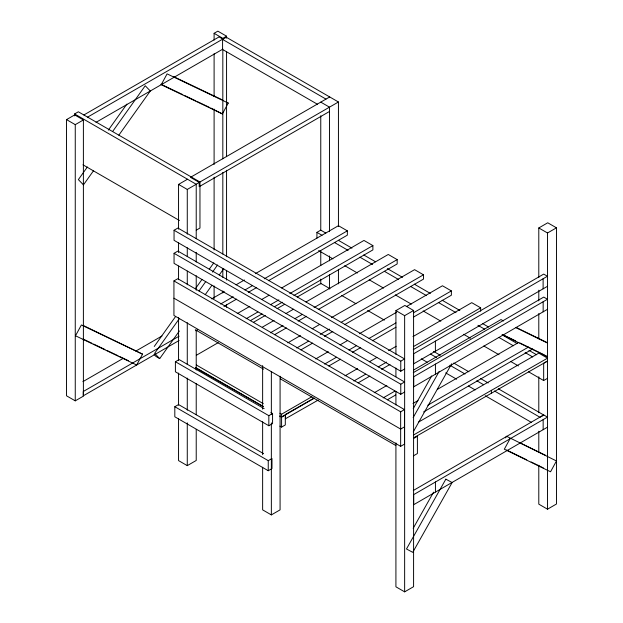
<?xml version="1.0" encoding="UTF-8"?>
<svg xmlns="http://www.w3.org/2000/svg" width="623" height="623" viewBox="0 0 623 623"><rect width="100%" height="100%" fill="white"/><g stroke="black" fill="none" stroke-linecap="round" stroke-linejoin="round"><path stroke-width="0.93" d="M228.252 103.083L167.096 73.872L161.209 84.705L222.372 113.916L228.252 103.083L226.756 102.227M142.542 354.168L136.663 365L75.5 335.781L81.387 324.957L142.542 354.168L82.89 325.299M505.58 437.907L506.491 436.24L556.464 460.965L550.553 471.782L504.319 449.214L510.229 438.397M413.22 408.688L431.723 375.887M413.158 417.574L439.254 371.316M413.267 431.887L451.691 363.754M413.181 528.32L433.577 492.147M108.34 130.121L126.882 104.096M87.36 166.987L78.373 179.611L83.451 184.867L93.559 170.671M112.638 131.492L145.229 85.74L150.299 90.997L118.837 135.175M154.263 346.45L175.608 316.476M195.84 288.075L202.016 279.4M209.32 269.144L213.814 262.836M179.346 318.633L154.629 353.342L159.706 358.599L179.369 330.984M199.01 291.027L205.754 281.557M212.498 272.095L217.552 264.993M205.208 294.702L211.952 285.241M219.257 274.984L223.75 268.677M413.244 349.659L543.692 274.097L547.446 276.246L413.656 353.763L413.656 363.832L547.446 286.315M279.906 426.155L281.588 427.113L285.303 424.941L285.303 414.871L281.588 417.044L279.906 416.086M413.283 372.655L543.731 297.093L547.485 299.235L413.695 376.751L413.695 386.821L547.485 309.304M413.283 490.519L543.731 414.957L547.485 417.106L413.695 494.623L413.695 504.692L547.485 427.176M74.604 115.862L74.604 113.947L78.342 111.79L199.96 182.002L199.96 228.034L196.222 230.191M214.102 40.106L214.102 33.307L217.84 31.15L226.562 36.189L226.562 38.128M66.536 119.616L74.667 114.92L83.389 119.951L83.389 396.15L75.258 400.846L66.536 395.807L66.536 119.616L75.258 124.647L83.389 119.951M83.856 114.975L219.086 36.905L222.824 39.062L87.594 117.132M226.562 36.189L222.824 38.346L214.102 33.307M317.574 104.329L222.582 49.482L222.582 39.413L226.32 37.255L338.437 101.993L338.437 226.468M95.997 122.357L222.824 49.131M329.715 96.954L190.482 177.337L199.204 182.375L199.204 186.69L329.489 111.47M178.552 229.139L178.552 184.408L187.5 179.237M338.437 101.993L196.222 184.159L196.222 238.734M178.552 184.408L187.274 189.439L196.222 184.276L74.604 113.947M174.051 230.261L177.89 228.041L404.607 358.941L400.768 361.153L174.051 230.261L174.051 240.33L400.768 371.222L404.607 369.011M174.051 253.304L177.89 251.085L404.607 381.977L400.768 384.196L174.051 253.304L174.051 263.373L400.768 394.266L404.607 392.046M173.934 280.918L177.765 278.707L404.483 409.599L404.483 444.129L400.651 446.341L173.934 315.448L173.934 280.918L400.651 411.819L404.483 409.599M316.928 238.118L316.928 232.363L320.767 230.152L325.821 233.072M211.68 298.884L224.272 291.619M236.024 284.828L244.418 279.984M255.329 273.684L338.437 225.705L347.346 230.845L347.346 235.159L268.435 280.716M82.921 381.642L123.284 358.334M135.9 351.053L161.964 336.007M220.589 304.032L233.181 296.758M244.932 289.975L252.486 285.614M264.238 278.831L347.346 230.845M223.945 306.407L236.538 299.133M248.289 292.351L256.684 287.507M179.097 336.186L83.233 391.532L83.233 395.846L179.097 340.501M195.918 330.79L197.6 329.816M237.215 313.634L249.807 306.36M261.559 299.577L269.12 295.216M281.705 287.943L363.972 240.447L372.889 245.594L372.889 249.909L293.978 295.466M246.124 318.774L257.875 311.991M270.468 304.717L278.863 299.873M289.781 293.573L372.889 245.594M270.888 412.543L272.57 413.516L272.57 423.585L268.832 425.743L175.398 371.799L175.398 361.729L179.136 359.572L264.152 408.657M250.321 320.666L262.073 313.883M274.665 306.609L282.227 302.248M196.338 355.281L218.206 342.658M253.53 322.262L265.305 315.464M277.079 308.665L284.649 304.297M297.264 297.015L320.814 283.418L330.011 288.729M262.345 327.168L274.104 320.386M285.856 313.603L293.41 309.242M306.002 301.968L388.269 254.472L397.178 259.62L397.178 263.934L318.267 309.491M270.421 332.799L283.013 325.533M294.765 318.742L302.319 314.381M314.07 307.598L397.178 259.62M274.618 334.691L286.37 327.908M298.121 321.118L306.516 316.274M174.814 406.718L268.248 460.662L271.986 458.505L271.986 468.574L268.248 470.731L174.814 416.787L174.814 406.718L178.552 404.561L263.568 453.645M287.818 342.845L300.411 335.571M312.162 328.788L319.716 324.427M331.467 317.644L414.575 269.658L423.484 274.805L423.484 279.12L344.574 324.676M296.727 347.984L308.478 341.202M320.23 334.419L329.466 329.084M341.217 322.301L423.484 274.805M300.925 349.877L312.676 343.094M324.427 336.311L332.822 331.467M538.794 277.554L538.794 227.956L547.742 222.785L556.464 227.823L556.464 504.015L547.516 509.186L538.794 504.147L538.794 465.249M395.916 354.386L395.916 310.62L404.864 305.449L413.586 310.488L413.586 586.679L404.639 591.85L395.916 586.811L395.916 442.883M315.697 358.941L328.29 351.676M340.049 344.885L347.603 340.524M359.354 333.741L396.29 312.419M406.36 306.602L442.462 285.762L451.371 290.902L451.371 295.216L413.594 317.029M538.794 227.956L547.516 232.986L556.464 227.823M395.916 310.62L404.639 315.659L413.586 310.488M324.614 364.089L336.365 357.298M348.958 350.033L356.512 345.672M369.104 338.398L395.963 322.893M413.594 312.715L451.371 290.902M328.812 365.981L340.563 359.191M352.314 352.408L360.709 347.564M372.461 340.773L395.963 327.207M175.398 361.729L268.832 415.673L272.57 413.516M178.552 418.781L178.552 460.599L187.274 465.638L196.222 460.467L196.222 429.348M344.978 375.848L357.571 368.575M369.322 361.792L376.876 357.431M388.627 350.64L396.181 346.279M412.971 336.591L471.736 302.661L480.645 307.809L480.645 311.259M279.914 413.244L281.588 414.209L311.858 396.726M314.381 398.152L281.588 417.083L279.914 416.117M353.887 380.988L365.639 374.205M378.231 366.931L386.626 362.088M413.485 346.575L480.645 307.809M358.085 382.88L369.836 376.097M381.588 369.314L389.982 364.463M374.252 392.747L386.844 385.481M413.711 369.969L501.009 319.56L503.439 320.97M383.161 397.895L394.912 391.104M387.358 399.787L395.753 394.935M412.979 403.47L418.017 400.566M437.323 389.422L518.749 342.409M427.767 405.223L528.499 347.066M423.57 411.967L532.696 348.958M404.483 426.864L400.651 429.076L173.934 298.183M262.633 467.258L262.633 509.863L271.355 514.902L280.077 509.863L280.077 376.222M547.508 361.06L543.669 363.271L543.669 380.536L547.508 378.325M413.563 438.499L417.402 436.287L417.402 453.552L413.563 455.763M418.313 422.215L538.825 353.124L547.524 358.178L413.633 434.94M413.633 437.821L547.524 361.052M314.008 398.152L285.443 414.451L285.42 418.781L318.189 400.075M173.84 76.722L221.897 99.68M160.968 84.214L182.812 94.649M184.556 95.483L195.918 100.91M197.662 101.744L209.024 107.172M210.769 108.005L222.372 113.916M83.124 339.052L91.861 343.226M93.606 344.06L104.968 349.487M106.712 350.321L118.074 355.749M119.818 356.582L128.556 360.756M516.226 327.464L546.76 342.37M515.603 327.496L547.01 342.829M503.329 334.87L515.548 340.836M519.909 342.962L543.458 354.464M502.706 334.901L547.196 356.621L544.206 354.892M519.574 442.626L545.748 455.405M506.686 450.032L526.746 459.829M531.108 461.962L543.326 467.92M196.011 368.201L263.124 406.508M222.582 39.413L325.977 99.112M320.767 102.125L329.489 107.156L329.489 231.639M338.468 240.369L351.956 248.156M363.754 254.971L375.552 261.785M387.358 268.599L402.528 277.36M414.326 284.166L430.345 293.417M442.143 300.231L459.844 310.449M482.607 323.586L488.502 326.997M501.99 334.777L517.16 343.538M528.966 350.352L536.551 354.736M316.928 232.363L321.99 235.284M334.629 242.588L348.117 250.376M359.915 257.182L372.562 264.487M384.36 271.301L398.689 279.571M410.495 286.385L426.506 295.629M438.304 302.443L456.005 312.66M477.927 325.315L484.671 329.209M499 337.479L513.329 345.757M525.127 352.571L532.712 356.948M318.618 250.602L332.947 258.872M344.745 265.686L357.392 272.991M369.19 279.797L383.519 288.075M395.317 294.889L411.336 304.133M423.134 310.947L440.835 321.164M463.598 334.302L470.342 338.196M483.822 345.983L499 354.744M510.798 361.558L518.383 365.935M528.499 371.775L543.669 380.536M341.716 295.489L355.928 303.697M367.64 310.456L384.36 320.113M433.538 351.388L440.274 355.274M453.739 363.053L468.885 371.799M480.66 378.597L488.237 382.966M498.338 388.799L543.778 415.035L539.939 417.246L494.498 391.01M430.548 354.09L436.435 357.493M449.899 365.265L465.046 374.01M476.829 380.809L483.557 384.695M421.288 358.817L427.176 362.22M445.694 372.904L456.628 379.22M468.41 386.026L475.147 389.912M485.239 395.737L531.52 422.456M82.991 164.815L179.447 220.503M195.272 329.738L263.545 369.151M280.397 378.885L395.862 445.546M196.292 364.961L263.186 403.587M195.567 367.445L263.186 406.461M159.706 358.599L155.968 356.442L154.068 354.464M547.516 232.986L547.516 509.186M543.155 301.773L543.155 311.843M543.155 419.637L543.155 429.706M543.116 278.777L543.116 288.846M538.794 290.193L538.794 300.893M538.794 313.533L538.794 338.819M538.794 376.751L538.794 412.73M538.794 431.209L538.794 452.61M491.376 390.317L491.376 393.191M435.438 364.058L435.438 374.127M435.438 481.922L435.438 491.991M435.399 341.061L435.399 351.131M404.639 315.659L404.639 591.85M400.768 361.153L400.768 371.222M400.768 384.196L400.768 394.266M400.651 411.819L400.651 446.341M395.916 367.998L395.916 376.751M395.916 391.337L395.916 404.958M338.437 269.261L338.437 283.847M329.489 255.952L329.489 260.819M329.489 274.432L329.489 289.017M320.767 115.738L320.767 230.494M320.767 250.921L320.767 265.507M320.767 279.12L320.767 283.987M281.588 414.209L281.588 427.113M271.355 371.573L271.355 414.186M271.355 422.9L271.355 514.902M268.832 415.673L268.832 425.743M268.248 460.662L268.248 470.731M262.633 365.576L262.633 409.155M262.633 421.74L262.633 454.665M226.562 51.732L226.562 156.669M226.562 170.266L226.562 256.746M226.562 270.343L226.562 280.062M226.562 304.351L226.562 307.271M222.824 50.004L222.824 158.826M222.824 172.423L222.824 254.044M222.824 268.614L222.824 277.36M222.824 290.964L222.824 292.911M214.102 53.71L214.102 96.464M214.102 109.095L214.102 164.48M214.102 177.111L214.102 249.979M214.102 285.934L214.102 298.565M196.222 252.346L196.222 262.073M196.222 275.693L196.222 290.279M196.222 330.151L196.222 370.023M196.222 383.636L196.222 414.762M187.274 189.439L187.274 234.178M187.274 247.79L187.274 256.544M187.274 271.13L187.274 284.75M187.274 322.675L187.274 364.494M187.274 378.106L187.274 410.199M187.274 422.846L187.274 465.638M178.552 242.76L178.552 252.486M178.552 266.099L178.552 279.711M178.552 317.644L178.552 360.429M178.552 373.076L178.552 405.168M75.258 124.647L75.258 400.846M445.85 479.165L406.476 548.98L412.753 552.352L452.127 482.537L445.85 479.165"/></g></svg>
